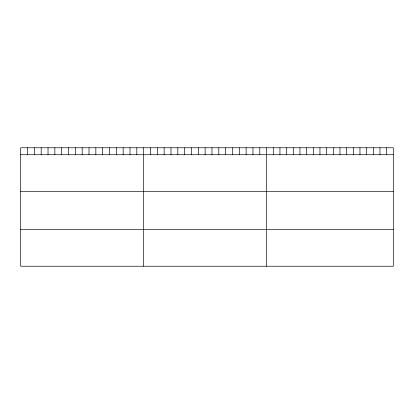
<?xml version="1.0" encoding="UTF-8"?>
<svg xmlns="http://www.w3.org/2000/svg" width="414" height="414" viewBox="0 0 414 414"><rect width="100%" height="100%" fill="white"/><g stroke="black" fill="none" stroke-linecap="round" stroke-linejoin="round"><path stroke-width="0.62" d="M393.3 154.722L393.3 266.233L20.7 266.233L20.7 147.767L393.3 147.767L393.3 154.722L20.7 154.722M20.7 191.522L393.3 191.522M20.7 229.434L393.3 229.434M386.635 147.767L386.635 154.722M379.964 147.767L379.964 154.722M373.299 147.767L373.299 154.722M366.628 147.767L366.628 154.722M359.963 147.767L359.963 154.722M353.292 147.767L353.292 154.722M346.627 147.767L346.627 154.722M339.961 147.767L339.961 154.722M333.291 147.767L333.291 154.722M326.625 147.767L326.625 154.722M319.955 147.767L319.955 154.722M313.289 147.767L313.289 154.722M306.624 147.767L306.624 154.722M299.953 147.767L299.953 154.722M293.288 147.767L293.288 154.722M286.617 147.767L286.617 154.722M279.952 147.767L279.952 154.722M273.281 147.767L273.281 154.722M266.616 147.767L266.616 266.233M259.785 147.767L259.785 154.722M252.954 147.767L252.954 154.722M246.123 147.767L246.123 154.722M239.292 147.767L239.292 154.722M232.461 147.767L232.461 154.722M225.63 147.767L225.63 154.722M218.799 147.767L218.799 154.722M211.968 147.767L211.968 154.722M205.137 147.767L205.137 154.722M198.306 147.767L198.306 154.722M191.475 147.767L191.475 154.722M184.644 147.767L184.644 154.722M177.813 147.767L177.813 154.722M170.982 147.767L170.982 154.722M164.151 147.767L164.151 154.722M157.32 147.767L157.32 154.722M150.489 147.767L150.489 154.722M143.658 147.767L143.658 266.233M136.827 147.767L136.827 154.722M129.996 147.767L129.996 154.722M123.165 147.767L123.165 154.722M116.334 147.767L116.334 154.722M109.503 147.767L109.503 154.722M102.672 147.767L102.672 154.722M95.841 147.767L95.841 154.722M89.01 147.767L89.01 154.722M82.179 147.767L82.179 154.722M75.348 147.767L75.348 154.722M68.517 147.767L68.517 154.722M61.686 147.767L61.686 154.722M54.855 147.767L54.855 154.722M48.024 147.767L48.024 154.722M41.193 147.767L41.193 154.722M34.362 147.767L34.362 154.722M27.531 147.767L27.531 154.722"/></g></svg>
